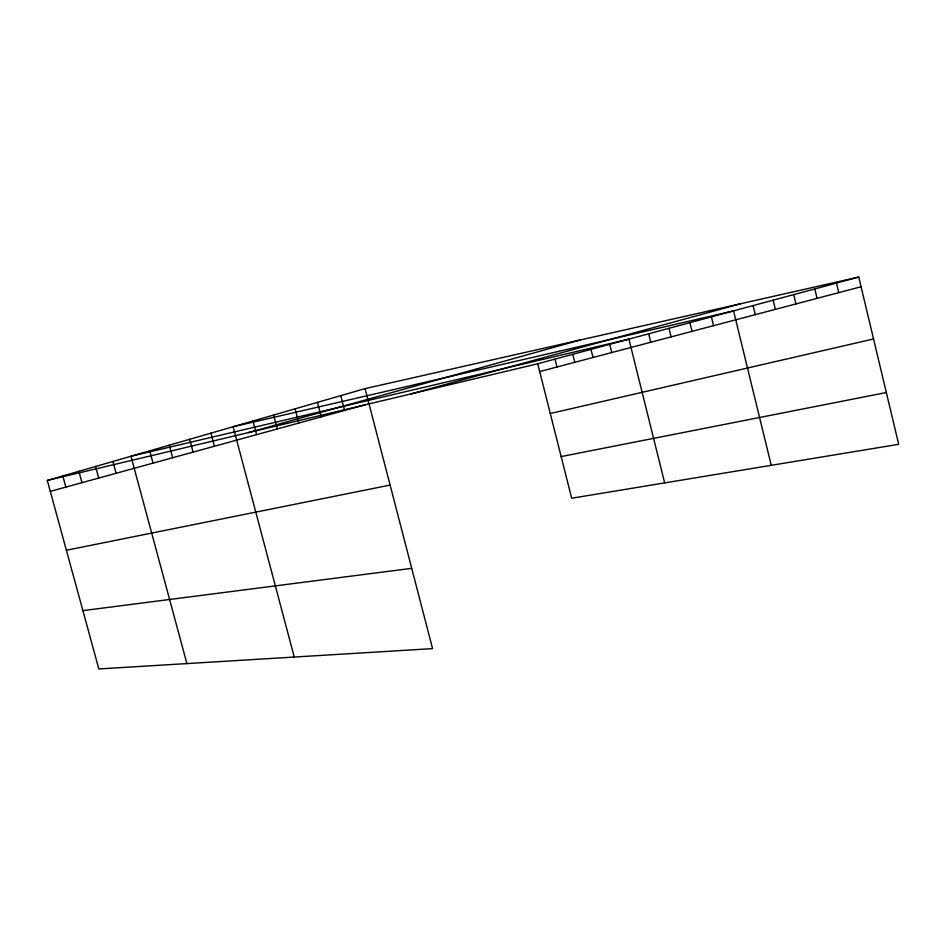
<?xml version="1.0" encoding="UTF-8"?>
<svg xmlns="http://www.w3.org/2000/svg" width="946" height="946" viewBox="0 0 946 946"><rect width="100%" height="100%" fill="white"/><g stroke="black" fill="none" stroke-linecap="round" stroke-linejoin="round"><path stroke-width="1.42" d="M365.061 388.617L432.57 648.625L98.833 668.952L47.3 480.438L365.061 388.617L858.767 277.048L898.7 444.313L571.668 498.235L537.73 363.772L858.767 277.048M248.443 432.594L580.158 340.004M50.292 491.376L368.987 403.741M410.883 393.95L740.718 303.725M539.693 371.565L861.085 286.744M47.3 480.438L365.404 404.77M368.171 404.108L537.73 363.772M550.276 413.508L873.548 338.964M66.386 550.253L390.107 485.085M561.155 456.575L886.343 392.531M82.893 610.631L411.723 568.345M78.873 471.309L81.971 482.661M62.803 475.956L65.842 487.095M112.929 461.471L116.11 473.272M95.57 466.484L98.715 478.061M169.287 445.188L172.645 457.722M149.74 450.84L153.039 463.114M186.894 663.584L130.962 456.256L628.924 339.141L664.66 482.898M210.923 433.15L214.411 446.24M189.661 439.299L193.09 452.105M252.984 420.994L256.591 434.64M294.241 657.044L233.13 426.741L733.552 310.879L771.25 465.326M273.631 415.034L277.296 428.952M317.466 402.369L321.262 416.867M295.105 408.826L298.841 423.028M340.761 395.629L344.616 410.434M572.768 354.312L574.766 362.306M555.018 359.102L557.005 366.989M609.697 344.332L611.743 352.551M590.99 349.393L593.012 357.493M669.011 328.309L671.116 336.882M648.684 333.808L650.777 342.251M711.416 316.863L713.568 325.672M689.906 322.669L692.046 331.36M753.087 305.605L755.286 314.663M793.694 294.632L795.941 303.938M773.119 300.189L775.353 309.377M836.489 283.067L838.783 292.633M814.802 288.932L817.072 298.357"/></g></svg>
